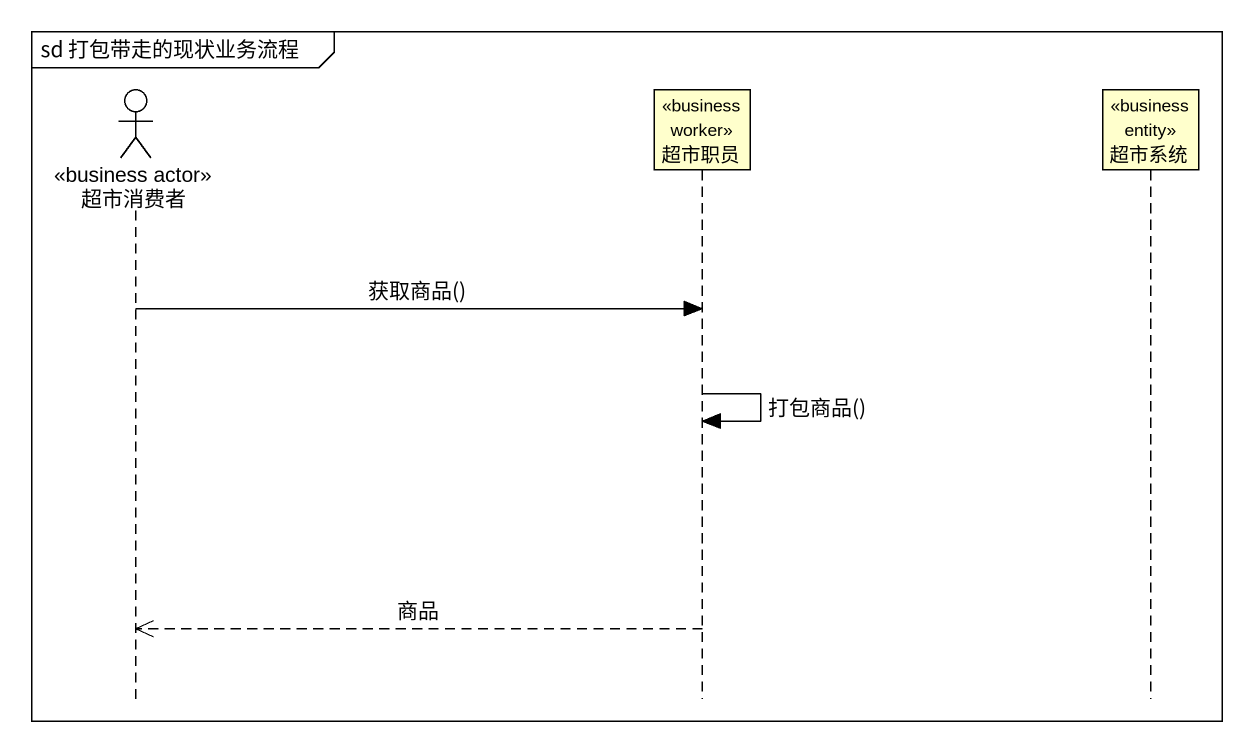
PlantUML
@startuml
mainframe sd 打包带走的现状业务流程
hide footbox
actor 超市消费者 <<business actor>>
participant 超市职员 <<business worker>>
participant 超市系统 <<business entity>>

超市消费者 -> 超市职员 : 获取商品()
超市职员 -> 超市职员 : 打包商品()
超市职员 -->> 超市消费者 : 商品
@enduml
